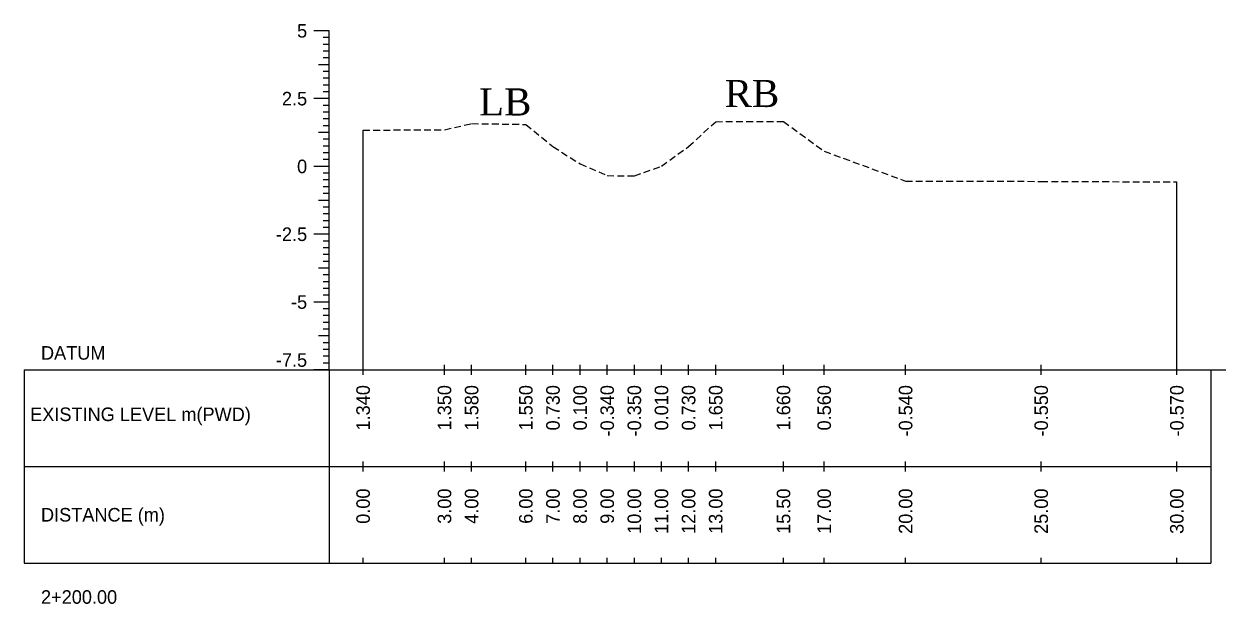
# Model space of a CAD drawing. Header units: inches. Extents: x 4752 to 6808, y -1487 to -426.
# Drawn here: x 5782.61 to 5826.92, y -1358.63 to -1337.24 of the extents above; entities that cross this region are included whole.
import ezdxf
from ezdxf.enums import TextEntityAlignment as Align

# ---------------------------------------------------------------- set-up
doc = ezdxf.new("R2010")
doc.units = ezdxf.units.IN
doc.header["$MEASUREMENT"] = 0
doc.linetypes.add('HIDDEN', pattern=[0.375, 0.25, -0.125])
doc.layers.add('CS_Drawing', color=7, linetype='Continuous')
doc.layers.add('GL', color=3, linetype='HIDDEN')
doc.styles.add('romans', font='romans.shx')

msp = doc.modelspace()

# ---------------------------------------------------------------- linework, layer by layer
at = {"layer": 'CS_Drawing'}
for p, q in [((5793.859, -1337.494), (5793.296, -1337.494)), ((5793.859, -1337.494), (5793.465, -1337.494)), ((5793.859, -1337.494), (5793.634, -1337.494)), ((5793.859, -1337.744), (5793.634, -1337.744)), ((5793.859, -1349.994), (5793.859, -1337.494)), ((5793.859, -1337.994), (5793.634, -1337.994)), ((5793.859, -1338.244), (5793.634, -1338.244)), ((5793.859, -1338.494), (5793.634, -1338.494)), ((5793.859, -1338.744), (5793.465, -1338.744)), ((5793.859, -1338.744), (5793.634, -1338.744)), ((5793.859, -1338.994), (5793.634, -1338.994)), ((5793.859, -1339.244), (5793.634, -1339.244)), ((5793.859, -1339.494), (5793.634, -1339.494)), ((5793.859, -1339.994), (5793.296, -1339.994)), ((5793.859, -1339.994), (5793.465, -1339.994)), ((5793.859, -1339.744), (5793.634, -1339.744)), ((5793.859, -1339.994), (5793.634, -1339.994)), ((5793.859, -1340.244), (5793.634, -1340.244)), ((5793.859, -1340.494), (5793.634, -1340.494)), ((5793.859, -1340.744), (5793.634, -1340.744)), ((5793.859, -1341.244), (5793.465, -1341.244)), ((5793.859, -1340.994), (5793.634, -1340.994)), ((5793.859, -1341.244), (5793.634, -1341.244)), ((5795.109, -1349.994), (5795.109, -1341.154)), ((5793.859, -1341.494), (5793.634, -1341.494)), ((5793.859, -1341.744), (5793.634, -1341.744)), ((5793.859, -1341.994), (5793.634, -1341.994)), ((5793.859, -1342.494), (5793.296, -1342.494)), ((5793.859, -1342.494), (5793.465, -1342.494)), ((5793.859, -1342.244), (5793.634, -1342.244)), ((5793.859, -1342.494), (5793.634, -1342.494)), ((5793.859, -1342.744), (5793.634, -1342.744)), ((5793.859, -1342.994), (5793.634, -1342.994)), ((5825.109, -1349.994), (5825.109, -1343.064)), ((5793.859, -1343.244), (5793.634, -1343.244)), ((5793.859, -1343.494), (5793.634, -1343.494)), ((5793.859, -1343.744), (5793.465, -1343.744)), ((5793.859, -1343.744), (5793.634, -1343.744)), ((5793.859, -1343.994), (5793.634, -1343.994)), ((5793.859, -1344.244), (5793.634, -1344.244)), ((5793.859, -1344.494), (5793.634, -1344.494)), ((5793.859, -1344.744), (5793.634, -1344.744)), ((5793.859, -1344.994), (5793.296, -1344.994)), ((5793.859, -1344.994), (5793.465, -1344.994)), ((5793.859, -1344.994), (5793.634, -1344.994)), ((5793.859, -1345.244), (5793.634, -1345.244)), ((5793.859, -1345.494), (5793.634, -1345.494)), ((5793.859, -1345.744), (5793.634, -1345.744)), ((5793.859, -1345.994), (5793.634, -1345.994)), ((5793.859, -1346.244), (5793.465, -1346.244)), ((5793.859, -1346.244), (5793.634, -1346.244)), ((5793.859, -1346.494), (5793.634, -1346.494)), ((5793.859, -1346.744), (5793.634, -1346.744)), ((5793.859, -1346.994), (5793.634, -1346.994)), ((5793.859, -1347.494), (5793.296, -1347.494)), ((5793.859, -1347.494), (5793.465, -1347.494)), ((5793.859, -1347.244), (5793.634, -1347.244)), ((5793.859, -1347.494), (5793.634, -1347.494)), ((5793.859, -1347.744), (5793.634, -1347.744)), ((5793.859, -1347.994), (5793.634, -1347.994)), ((5793.859, -1348.244), (5793.634, -1348.244)), ((5793.859, -1348.744), (5793.465, -1348.744)), ((5793.859, -1348.494), (5793.634, -1348.494)), ((5793.859, -1348.744), (5793.634, -1348.744)), ((5793.859, -1348.994), (5793.634, -1348.994)), ((5793.859, -1349.244), (5793.634, -1349.244)), ((5793.859, -1349.494), (5793.634, -1349.494)), ((5793.859, -1349.744), (5793.634, -1349.744)), ((5782.609, -1349.994), (5793.859, -1349.994)), ((5782.609, -1349.994), (5782.609, -1357.119)), ((5793.859, -1349.994), (5793.296, -1349.994)), ((5793.859, -1349.994), (5793.465, -1349.994)), ((5793.859, -1349.994), (5793.634, -1349.994)), ((5793.859, -1349.994), (5826.359, -1349.994)), ((5793.859, -1349.994), (5793.859, -1357.119)), ((5795.109, -1350.181), (5795.109, -1349.806)), ((5798.109, -1350.181), (5798.109, -1349.806)), ((5799.109, -1350.181), (5799.109, -1349.806)), ((5801.109, -1350.181), (5801.109, -1349.806)), ((5802.109, -1350.181), (5802.109, -1349.806)), ((5803.109, -1350.181), (5803.109, -1349.806)), ((5804.109, -1350.181), (5804.109, -1349.806)), ((5805.109, -1350.181), (5805.109, -1349.806)), ((5806.109, -1350.181), (5806.109, -1349.806)), ((5807.109, -1350.181), (5807.109, -1349.806)), ((5808.109, -1350.181), (5808.109, -1349.806)), ((5810.609, -1350.181), (5810.609, -1349.806)), ((5812.109, -1350.181), (5812.109, -1349.806)), ((5815.109, -1350.181), (5815.109, -1349.806)), ((5820.109, -1350.181), (5820.109, -1349.806)), ((5825.109, -1350.181), (5825.109, -1349.806)), ((5826.359, -1349.994), (5826.921, -1349.994)), ((5826.359, -1349.994), (5826.752, -1349.994)), ((5826.359, -1349.994), (5826.584, -1349.994)), ((5826.359, -1349.994), (5826.359, -1357.119)), ((5782.609, -1353.556), (5793.859, -1353.556)), ((5793.859, -1353.556), (5826.359, -1353.556)), ((5793.859, -1353.556), (5826.359, -1353.556)), ((5795.109, -1353.744), (5795.109, -1353.369)), ((5798.109, -1353.744), (5798.109, -1353.369)), ((5799.109, -1353.744), (5799.109, -1353.369)), ((5801.109, -1353.744), (5801.109, -1353.369)), ((5802.109, -1353.744), (5802.109, -1353.369)), ((5803.109, -1353.744), (5803.109, -1353.369)), ((5804.109, -1353.744), (5804.109, -1353.369)), ((5805.109, -1353.744), (5805.109, -1353.369)), ((5806.109, -1353.744), (5806.109, -1353.369)), ((5807.109, -1353.744), (5807.109, -1353.369)), ((5808.109, -1353.744), (5808.109, -1353.369)), ((5810.609, -1353.744), (5810.609, -1353.369)), ((5812.109, -1353.744), (5812.109, -1353.369)), ((5815.109, -1353.744), (5815.109, -1353.369)), ((5820.109, -1353.744), (5820.109, -1353.369)), ((5825.109, -1353.744), (5825.109, -1353.369)), ((5782.609, -1357.119), (5793.859, -1357.119)), ((5793.859, -1357.119), (5826.359, -1357.119)), ((5795.109, -1357.119), (5795.109, -1356.931)), ((5798.109, -1357.119), (5798.109, -1356.931)), ((5799.109, -1357.119), (5799.109, -1356.931)), ((5801.109, -1357.119), (5801.109, -1356.931)), ((5802.109, -1357.119), (5802.109, -1356.931)), ((5803.109, -1357.119), (5803.109, -1356.931)), ((5804.109, -1357.119), (5804.109, -1356.931)), ((5805.109, -1357.119), (5805.109, -1356.931)), ((5806.109, -1357.119), (5806.109, -1356.931)), ((5807.109, -1357.119), (5807.109, -1356.931)), ((5808.109, -1357.119), (5808.109, -1356.931)), ((5810.609, -1357.119), (5810.609, -1356.931)), ((5812.109, -1357.119), (5812.109, -1356.931)), ((5815.109, -1357.119), (5815.109, -1356.931)), ((5820.109, -1357.119), (5820.109, -1356.931)), ((5825.109, -1357.119), (5825.109, -1356.931))]:
    msp.add_line(p, q, dxfattribs=at)
at = {"layer": 'GL'}
msp.add_lwpolyline([(5795.109, -1341.154), (5798.109, -1341.144), (5799.109, -1340.914), (5801.109, -1340.944), (5802.109, -1341.764), (5803.109, -1342.394), (5804.109, -1342.834), (5805.109, -1342.844), (5806.109, -1342.484), (5807.109, -1341.764), (5808.109, -1340.844), (5810.609, -1340.834), (5812.109, -1341.934), (5815.109, -1343.034), (5820.109, -1343.044), (5825.109, -1343.064)], dxfattribs=at)

# ---------------------------------------------------------------- texts
at = {"char_height": 1, "width": 325.84704, "attachment_point": 1, "style": 'romans'}
for s, insert in [('\\pi-1,l1;{\\fTimes New Roman|b0|i0|c0|p18;RB}', (5808.439, -1339.305)), ('{\\fTimes New Roman|b0|i0|c0|p18;LB}', (5799.382, -1339.615))]:
    msp.add_mtext(s, dxfattribs=dict(at, insert=insert))
at = {"layer": 'CS_Drawing'}
for s, p in [('5', (5793.046, -1337.494)), ('2.5', (5793.046, -1339.994)), ('0', (5793.046, -1342.494)), ('-2.5', (5793.046, -1344.994)), ('-5', (5793.046, -1347.494))]:
    msp.add_text(s, height=0.5, dxfattribs=at).set_placement(p, align=Align.MIDDLE_RIGHT)
for s, p in [('DATUM', (5783.234, -1349.369)), ('EXISTING LEVEL m(PWD)', (5782.834, -1351.633)), ('DISTANCE (m)', (5783.234, -1355.337)), ('2+200.00', (5783.234, -1358.369))]:
    msp.add_text(s, height=0.5, dxfattribs=at).set_placement(p, align=Align.MIDDLE_LEFT)
msp.add_text('-7.5', height=0.5, dxfattribs=at).set_placement((5793.046, -1349.881), align=Align.RIGHT)
for s, p in [('1.340', (5795.109, -1350.556)), ('1.350', (5798.109, -1350.556)), ('1.580', (5799.109, -1350.556)), ('1.550', (5801.109, -1350.556)), ('0.730', (5802.109, -1350.556)), ('0.100', (5803.109, -1350.556)), ('-0.340', (5804.109, -1350.556)), ('-0.350', (5805.109, -1350.556)), ('0.010', (5806.109, -1350.556)), ('0.730', (5807.109, -1350.556)), ('1.650', (5808.109, -1350.556)), ('1.660', (5810.609, -1350.556)), ('0.560', (5812.109, -1350.556)), ('-0.540', (5815.109, -1350.556)), ('-0.550', (5820.109, -1350.556)), ('-0.570', (5825.109, -1350.556)), ('0.00', (5795.109, -1354.369)), ('3.00', (5798.109, -1354.369)), ('4.00', (5799.109, -1354.369)), ('6.00', (5801.109, -1354.369)), ('7.00', (5802.109, -1354.369)), ('8.00', (5803.109, -1354.369)), ('9.00', (5804.109, -1354.369)), ('10.00', (5805.109, -1354.369)), ('11.00', (5806.109, -1354.369)), ('12.00', (5807.109, -1354.369)), ('13.00', (5808.109, -1354.369)), ('15.50', (5810.609, -1354.369)), ('17.00', (5812.109, -1354.369)), ('20.00', (5815.109, -1354.369)), ('25.00', (5820.109, -1354.369)), ('30.00', (5825.109, -1354.369))]:
    msp.add_text(s, height=0.5, rotation=90, dxfattribs=at).set_placement(p, align=Align.MIDDLE_RIGHT)

doc.saveas('drawing.dxf')
